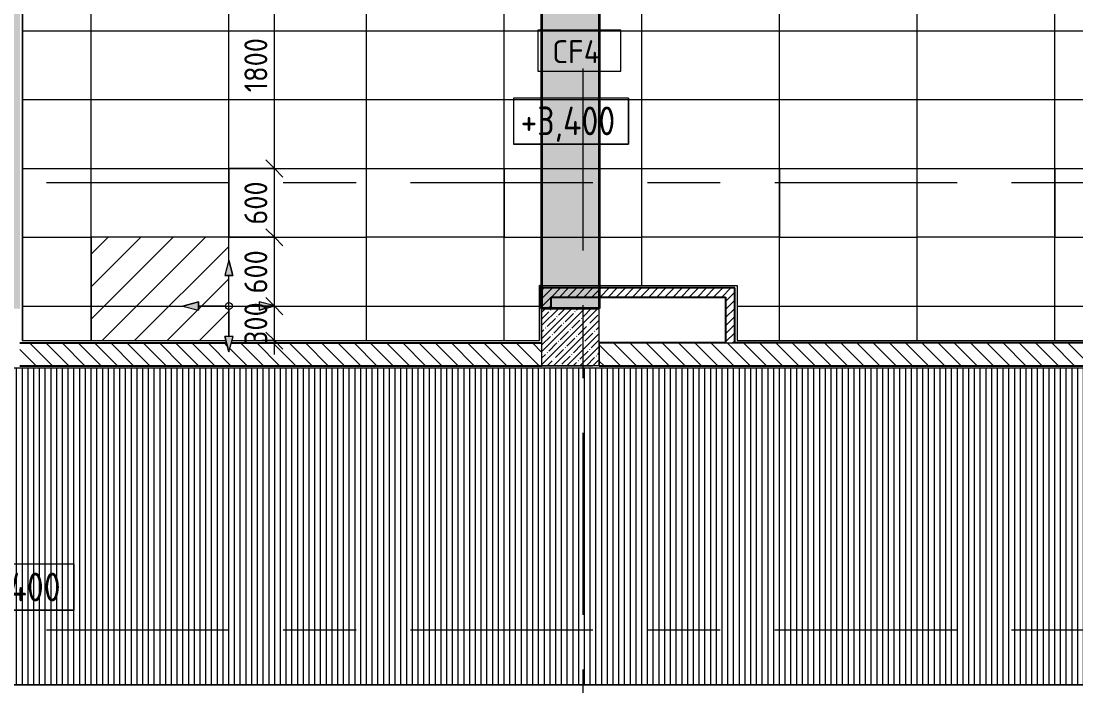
# Model space of a CAD drawing. Header units: millimetres. Extents: x 81469 to 281789, y -8553 to 29000.
# Drawn here: x 111060 to 120255, y 10610 to 16406 of the extents above; entities that cross this region are included whole.
import ezdxf

# ---------------------------------------------------------------- set-up
doc = ezdxf.new("R2010")
doc.units = ezdxf.units.MM
doc.linetypes.add('Осевая', pattern=[3175, 635, -476.25, 1587.5, -476.25])
for name, color, linetype, lineweight in [('A-ANNO-DIMS', 7, 'Continuous', 9), ('A-ANNO-DIMS-100', 7, 'Continuous', 9), ('A-CLNG', 7, 'Continuous', 9), ('A-CLNG-IDEN', 7, 'Continuous', 9), ('A-CLNG-PATT', 7, 'Continuous', 9), ('A-DETL', 7, 'Continuous', 9), ('A-DETL-GENF', 7, 'Continuous', 9), ('A-FLOR', 7, 'Continuous', 9), ('A-FLOR-1', 7, 'Continuous', 35), ('A-WALL', 7, 'Continuous', 9), ('G-ANNO-DIMS', 7, 'Continuous', 9), ('I-WALL', 7, 'Continuous', 9), ('S-COLS', 7, 'Continuous', 9), ('Оси-2', 7, 'Осевая', 9)]:
    doc.layers.add(name, color=color, linetype=linetype, lineweight=lineweight)
doc.layers.add('A-DETL-GENF-1', color=7, linetype='Continuous', lineweight=9, true_color=0x004000)
doc.layers.add('A-WALL-2', color=7, linetype='Continuous', lineweight=25, true_color=0x3c3c3c)
doc.styles.add('GOST Common', font='GOST_Common.ttf', dxfattribs={"width": 0.9, "height": 250})
doc.styles.add('GOST Common_1', font='GOST_Common.ttf', dxfattribs={"height": 200})
doc.styles.add('ISOCPEUR_1', font='isocpeur.ttf', dxfattribs={"width": 0.9, "height": 200})
doc.dimstyles.new('ISO-2_0_0_9К_Средний_округл2', dxfattribs={"dimscale": 304.8, "dimtxt": 199.196235, "dimasz": 0.492126, "dimexe": 0.393701, "dimexo": 0, "dimgap": 0, "dimtad": 1, "dimdec": 0, "dimrnd": 10, "dimzin": 0, "dimdsep": 46, "dimtxsty": 'ISOCPEUR_1', "dimblk1": 'OBLIQUE', "dimblk2": 'OBLIQUE', "dimsah": 1, "dimcen": 0.09, "dimdle": 0.393701, "dimazin": 0, "dimtfac": 1, "dimtdec": 4, "dimtix": 1, "dimtmove": 0, "dimatfit": 3, "dimfxl": 1, "dimtvp": 1, "dimtolj": 1, "dimtzin": 0, "dimarcsym": 2})
pattern_1 = [(45, (0, 0), (-57.024626, 57.024626), []), (45, (57.025, 0), (-57.024626, 57.024626), [100.806, -20.161, 3.353, -16.808])]
pattern_2 = [(45, (0, 0), (-35.35534, 35.35534), [])]
pattern_3 = [(0, (114071, 22320.96), (0, 600), []), (90, (114071, 22321), (-1200, 7e-14), [])]

# ---------------------------------------------------------------- blocks, each defined once
blk = doc.blocks.new('Начало раскладки_красным - Начало раскладки_красным-26102174-План потолков с обозначением видов отделки и геометрии 3 этажа в осях 23-33')
at = {"layer": 'A-DETL-GENF'}
for points in [[(-36.2, 264.8), (36.2, 264.8), (0, 400)], [(-264.8, -36.2), (-264.8, 36.2), (-400, 0)], [(264.8, -36.2), (400, 0), (264.8, 36.2)], [(0, -400), (36.2, -264.8), (-36.2, -264.8)]]:
    blk.add_hatch(color=256, dxfattribs=at).paths.add_polyline_path(points)
for p, q in [((0, 400), (-36.2, 264.8)), ((0, 400), (-36.2, 264.8)), ((36.2, 264.8), (0, 400)), ((0, 400), (36.2, 264.8)), ((-36.2, 264.8), (36.2, 264.8)), ((-36.2, 264.8), (36.2, 264.8)), ((0, 30), (0, 264.8)), ((-264.8, 36.2), (-400, 0)), ((-400, 0), (-264.8, 36.2)), ((-400, 0), (-264.8, -36.2)), ((-400, 0), (-264.8, -36.2)), ((-264.8, -36.2), (-264.8, 36.2)), ((-264.8, 36.2), (-264.8, -36.2)), ((-30, 0), (-264.8, 0)), ((30, 0), (264.8, 0)), ((400, 0), (264.8, 36.2)), ((264.8, 36.2), (264.8, -36.2)), ((400, 0), (264.8, 36.2)), ((264.8, 36.2), (264.8, -36.2)), ((400, 0), (264.8, -36.2)), ((0, -30), (0, -264.8)), ((264.8, -36.2), (400, 0)), ((36.2, -264.8), (-36.2, -264.8)), ((-36.2, -264.8), (0, -400)), ((0, -400), (-36.2, -264.8)), ((-36.2, -264.8), (36.2, -264.8)), ((0, -400), (36.2, -264.8)), ((0, -400), (36.2, -264.8))]:
    blk.add_line(p, q, dxfattribs=at)
blk.add_circle((0, 0), 30, dxfattribs=at)
blk = doc.blocks.new('М_потолков - Марка_ Имя типа-25382930-План потолков с обозначением видов отделки и геометрии 3 этажа в осях 23-33')
at = {"layer": 'A-CLNG-IDEN'}
for p, q in [((3.625, 1.984375), (-3.625, 1.984375)), ((-3.625, 1.984375), (-3.625, -1.59375)), ((3.625, -1.59375), (3.625, 1.984375)), ((-3.625, -1.59375), (3.625, -1.59375))]:
    blk.add_line(p, q, dxfattribs=at)
blk = doc.blocks.new('Высотные отметки - 10х4_h_-17668695-План потолков с обозначением видов отделки и геометрии 3 этажа в осях 23-33')
at = {"layer": 'G-ANNO-DIMS'}
for p, q in [((-5, 4), (-5, 0)), ((5, 4), (-5, 4)), ((5, 4), (-5, 4)), ((-5, 4), (-5, 0)), ((5, 4), (5, 0)), ((5, 0), (5, 4)), ((5, 0), (-5, 0)), ((-5, 0), (5, 0))]:
    blk.add_line(p, q, dxfattribs=at)
blk = doc.blocks.new('DIMBLOCK54-План потолков с обозначением видов отделки и геометрии 3 этажа в осях 23-33')
at = {"layer": 'A-ANNO-DIMS-100', "lineweight": 20}
for p, q in [((113267.6, 13921), (113192.6, 13996)), ((113267.6, 13921), (113342.6, 13846)), ((113267.6, 13620), (113192.6, 13695)), ((113267.6, 13620), (113342.6, 13545))]:
    blk.add_line(p, q, dxfattribs=at)
at = {"layer": 'A-ANNO-DIMS-100'}
for p, q in [((113161.6, 13921), (113387.6, 13921)), ((113267.6, 13921), (113161.6, 13921)), ((113267.6, 13500), (113267.6, 13921)), ((113161.6, 13620), (113387.6, 13620)), ((113267.6, 13620), (113161.6, 13620))]:
    blk.add_line(p, q, dxfattribs=at)
at = {"layer": 'A-ANNO-DIMS-100', "color": 0, "insert": (113006.4, 13580.9), "char_height": 200, "width": 455.087, "attachment_point": 1, "rotation": 90, "line_spacing_factor": 1.149209, "style": 'ISOCPEUR_1'}
blk.add_mtext('300', dxfattribs=at)
blk = doc.blocks.new('_Oblique')
at = {"color": 0, "linetype": 'ByBlock', "lineweight": -2}
blk.add_line((-0.5, -0.5), (0.5, 0.5), dxfattribs=at)
blk = doc.blocks.new('DIMBLOCK55-План потолков с обозначением видов отделки и геометрии 3 этажа в осях 23-33')
at = {"layer": 'A-ANNO-DIMS-100', "lineweight": 20}
for p, q in [((113267.6, 14521), (113192.6, 14596)), ((113267.6, 14521), (113342.6, 14446)), ((113267.6, 13921), (113192.6, 13996)), ((113267.6, 13921), (113342.6, 13846))]:
    blk.add_line(p, q, dxfattribs=at)
at = {"layer": 'A-ANNO-DIMS-100'}
for p, q in [((112871, 14521), (113387.6, 14521)), ((113267.6, 14521), (112871, 14521)), ((113267.6, 13921), (113267.6, 14521)), ((113161.6, 13921), (113387.6, 13921)), ((113267.6, 13921), (113161.6, 13921))]:
    blk.add_line(p, q, dxfattribs=at)
at = {"layer": 'A-ANNO-DIMS-100', "color": 0, "insert": (113006.4, 14031.4), "char_height": 200, "width": 455.087, "attachment_point": 1, "rotation": 90, "line_spacing_factor": 1.149209, "style": 'ISOCPEUR_1'}
blk.add_mtext('600', dxfattribs=at)
blk = doc.blocks.new('DIMBLOCK56-План потолков с обозначением видов отделки и геометрии 3 этажа в осях 23-33')
at = {"layer": 'A-ANNO-DIMS-100', "lineweight": 20}
for p, q in [((113267.6, 15121.1), (113192.6, 15196.1)), ((113267.6, 15121.1), (113342.6, 15046.1)), ((113267.6, 14521), (113192.6, 14596)), ((113267.6, 14521), (113342.6, 14446))]:
    blk.add_line(p, q, dxfattribs=at)
at = {"layer": 'A-ANNO-DIMS-100'}
for p, q in [((112871, 15121.1), (113387.6, 15121.1)), ((113267.6, 15121.1), (112871, 15121.1)), ((113267.6, 14521), (113267.6, 15121.1)), ((112871, 14521), (113387.6, 14521)), ((113267.6, 14521), (112871, 14521))]:
    blk.add_line(p, q, dxfattribs=at)
at = {"layer": 'A-ANNO-DIMS-100', "color": 0, "insert": (113006.4, 14631.4), "char_height": 200, "width": 455.087, "attachment_point": 1, "rotation": 90, "line_spacing_factor": 1.149209, "style": 'ISOCPEUR_1'}
blk.add_mtext('600', dxfattribs=at)
blk = doc.blocks.new('DIMBLOCK57-План потолков с обозначением видов отделки и геометрии 3 этажа в осях 23-33')
at = {"layer": 'A-ANNO-DIMS-100'}
for p, q in [((112871, 16921), (113387.6, 16921)), ((113267.6, 16921), (112871, 16921)), ((113267.6, 15121.1), (113267.6, 16921)), ((112871, 15121.1), (113387.6, 15121.1)), ((113267.6, 15121.1), (112871, 15121.1))]:
    blk.add_line(p, q, dxfattribs=at)
at = {"layer": 'A-ANNO-DIMS-100', "lineweight": 20}
for p, q in [((113267.6, 16921), (113192.6, 16996)), ((113267.6, 16921), (113342.6, 16846)), ((113267.6, 15121.1), (113192.6, 15196.1)), ((113267.6, 15121.1), (113342.6, 15046.1))]:
    blk.add_line(p, q, dxfattribs=at)
at = {"layer": 'A-ANNO-DIMS-100', "color": 0, "insert": (113006.4, 15785.5), "char_height": 200, "width": 565.411, "attachment_point": 1, "rotation": 90, "line_spacing_factor": 1.149209, "style": 'ISOCPEUR_1'}
blk.add_mtext('1800', dxfattribs=at)

msp = doc.modelspace()

# ---------------------------------------------------------------- hatches: boundary and pattern name
at = {"layer": 'A-CLNG-PATT'}
h = msp.add_hatch(dxfattribs=at)
h.set_pattern_fill('FP_24', color=256, style=0, pattern_type=2)
h.set_pattern_definition(pattern_3)
h.paths.add_polyline_path([(120909, 13621), (120909, 13921), (121189, 13921), (121189, 18579), (120909, 18579), (120909, 19121), (121209, 19121), (121209, 20879), (116100.4, 20879), (116100.4, 14101), (117301.4, 14101), (117301.4, 13621), (118938.4, 13621)])
h.paths.add_polyline_path([(115579, 13621), (115579, 14101), (115600.4, 14101), (115600.4, 20879), (111071, 20879), (111071, 13621), (112844.6, 13621), (112834.9, 13657.2), (112907.4, 13657.2), (112897.7, 13621), (113271, 13621)])
h.paths.add_polyline_path([(112606.3, 13885.6), (112471, 13921.7), (112606.2, 13958)])
h.paths.add_polyline_path([(113135.8, 13885.9), (113135.7, 13958.4), (113271, 13922.2), (113198.4, 13902.7)])
h.paths.add_polyline_path([(112834.6, 14186.7), (112871, 14321.1), (112907.1, 14186.8), (112834.9, 14186.7)])
h.paths.add_polyline_path([(118870.8, 14521), (118870.8, 15121.1), (120071, 15121.1), (120071, 14521), (118938.4, 14521)])
h.paths.add_polyline_path([(116470.8, 14521), (116470.8, 15121.1), (117671, 15121.1), (117671, 14521)])
h.paths.add_polyline_path([(114070.8, 14521), (114070.8, 15121.1), (115271, 15121.1), (115271, 14521)])
h.paths.add_polyline_path([(112834.6, 14521), (111670.8, 14521), (111670.8, 15121.1), (112871, 15121.1), (112871, 14521)])
h.paths.add_polyline_path([(120071, 16921), (118870.8, 16921), (118870.8, 17521.1), (120071, 17521.1), (120071, 17514.4)])
h.paths.add_polyline_path([(117671, 16921), (116470.8, 16921), (116470.8, 17521.1), (117671, 17521.1), (117671, 17514.4)])
h.paths.add_polyline_path([(114070.8, 16921), (114070.8, 17521.1), (115271, 17521.1), (115271, 16921)])
h.paths.add_polyline_path([(112871, 16921), (111670.8, 16921), (111670.8, 17521.1), (112871, 17521.1), (112871, 17514.4)])
h.paths.add_polyline_path([(118938.4, 19321), (118870.8, 19321), (118870.8, 19921.1), (120071, 19921.1), (120071, 19321)])
h.paths.add_polyline_path([(116470.8, 19321), (116470.8, 19921.1), (117671, 19921.1), (117671, 19321)])
h.paths.add_polyline_path([(115271, 19321), (114070.8, 19321), (114070.8, 19921.1), (115271, 19921.1), (115271, 19569.2)])
h.paths.add_polyline_path([(112871, 19321), (111670.8, 19321), (111670.8, 19921.1), (112871, 19921.1), (112871, 19569.2)])
h = msp.add_hatch(dxfattribs=at)
h.set_pattern_fill('FP_24', color=256, style=0, pattern_type=2)
h.set_pattern_definition(pattern_3)
h.paths.add_polyline_path([(116068.4, 14101), (116100.4, 14101), (116100.4, 20879), (115600.4, 20879), (115600.4, 14101)])
h = msp.add_hatch(dxfattribs=at)
h.set_pattern_fill('FP_29', color=256, style=0, pattern_type=2)
h.set_pattern_definition([(90, (100421, 23567.89), (-50, 3e-15), [])])
h.paths.add_polyline_path([(121189, 10621), (121189, 12429), (120359, 12429), (120359, 13379), (98721, 13379), (98721, 11730.7), (98755.1, 11603.8), (98721, 11603.7), (98721, 11341), (98983.8, 11341), (98983.7, 11375.4), (99112.4, 11341), (100830, 11341), (100830, 10621), (118938.4, 10621)])
at = {"layer": 'A-DETL-GENF-1'}
h = msp.add_hatch(dxfattribs=at)
h.set_pattern_fill('FP_33', color=256, style=0, pattern_type=2)
h.set_pattern_definition([(45, (0, 0), (-141.42136, 141.42136), [])])
h.paths.add_polyline_path([(112834.6, 13620), (112844.9, 13620), (112834.9, 13657.2), (112871, 13657.2), (112871, 14186.7), (112834.9, 14187.9), (112871, 14322), (112871, 14522), (111671, 14522), (111671, 13620), (112606.3, 13620)])
h.paths.add_polyline_path([(112606.3, 13885.6), (112471, 13921.7), (112606.2, 13958)])
at = {"layer": 'A-FLOR'}
h = msp.add_hatch(dxfattribs=at)
h.set_pattern_fill('FP_1', color=256, style=0, pattern_type=2)
h.set_pattern_definition(pattern_1)
h.paths.add_polyline_path([(98848.5, 11120), (100589, 11120), (100589, 11320), (99047.4, 11320), (98983.8, 11302.9), (98983.7, 11320), (98212.2, 11320), (98212.3, 11302.6), (98147.2, 11320), (97639, 11320), (97639, 11120)])
h.paths.add_polyline_path([(111050, 13900), (111050, 20900), (110550, 20900), (110550, 13900)])
h.paths.add_polyline_path([(116100.4, 13900), (116100.4, 20900), (115600.4, 20900), (115600.4, 13900), (116068.4, 13900)])
h.paths.add_polyline_path([(105550, 13900), (106050, 13900), (106050, 20900), (105550, 20900), (105550, 15459.6)])
at = {"layer": 'I-WALL'}
h = msp.add_hatch(dxfattribs=at)
h.set_pattern_fill('FP_4', color=256, style=0, pattern_type=2)
h.set_pattern_definition(pattern_2)
h.paths.add_polyline_path([(115680, 13900), (115680, 14080), (115600, 14080), (115600, 13900)])
h = msp.add_hatch(dxfattribs=at)
h.set_pattern_fill('FP_4', color=256, style=0, pattern_type=2)
h.set_pattern_definition(pattern_2)
h.paths.add_polyline_path([(117280.4, 14000), (117280.4, 14080), (115680, 14080), (115680, 14000), (117200.4, 14000)])
h = msp.add_hatch(dxfattribs=at)
h.set_pattern_fill('FP_4', color=256, style=0, pattern_type=2)
h.set_pattern_definition(pattern_2)
h.paths.add_polyline_path([(117200.4, 13600), (117280.4, 13600), (117280.4, 14000), (117200.4, 14000)])
h = msp.add_hatch(dxfattribs=at)
h.set_pattern_fill('FP_3', color=256, style=0, pattern_type=2)
h.set_pattern_definition([(135, (0, 0), (-70.71068, -70.71068), [])])
h.paths.add_polyline_path([(115600, 13400), (115600, 13600), (112892.1, 13600), (112871.2, 13522), (112850.3, 13600), (111050, 13600), (111050, 13400), (113198.4, 13400)])
h.paths.add_polyline_path([(120460, 13400), (120930, 13400), (120930, 13600), (116100, 13600), (116100, 13400), (120380, 13400)])
h.paths.add_polyline_path([(110550, 13400), (110550, 13600), (105042.5, 13600), (105021.4, 13521), (105000.1, 13600), (101100, 13600), (101100, 13400), (110328.4, 13400)])
at = {"layer": 'S-COLS'}
h = msp.add_hatch(dxfattribs=at)
h.set_pattern_fill('FP_1', color=256, style=0, pattern_type=2)
h.set_pattern_definition(pattern_1)
h.paths.add_polyline_path([(115600, 13400), (116100, 13400), (116100, 13900), (115600, 13900), (115600, 13404.9)])

# ---------------------------------------------------------------- linework, layer by layer
at = {"layer": 'A-CLNG'}
for p, q in [((111670.8, 14521), (111670.8, 15121.1)), ((111670.8, 15121.1), (112871, 15121.1)), ((112871, 15121.1), (112871, 14522)), ((114070.8, 14521), (114070.8, 15121.1)), ((114070.8, 15121.1), (115271, 15121.1)), ((115271, 15121.1), (115271, 14521)), ((116470.8, 14521), (116470.8, 15121.1)), ((116470.8, 15121.1), (117671, 15121.1)), ((117671, 15121.1), (117671, 14521)), ((118870.8, 14521), (118870.8, 15121.1)), ((118870.8, 15121.1), (120071, 15121.1)), ((120071, 15121.1), (120071, 14521)), ((112871, 14521), (111671, 14521)), ((115271, 14521), (114070.8, 14521)), ((117671, 14521), (116470.8, 14521)), ((120071, 14521), (118870.8, 14521)), ((117301.4, 14101), (117301.4, 13621)), ((112897.7, 13621), (115579, 13621)), ((120359, 13379), (98721, 13379)), ((100830, 10621), (121189, 10621))]:
    msp.add_line(p, q, dxfattribs=at)
at = {"layer": 'A-DETL'}
for p, q in [((112871, 14522), (111671, 14522)), ((111671, 14522), (111671, 13620)), ((112871, 14321.1), (112871, 14522)), ((112871, 13657.2), (112871, 14186.7)), ((111671, 13620), (112844.9, 13620))]:
    msp.add_line(p, q, dxfattribs=at)
at = {"layer": 'A-FLOR-1'}
for p, q in [((115600.4, 13900), (115600.4, 20900)), ((116100.4, 13900), (116100.4, 20900)), ((116100.4, 13900), (115600.4, 13900))]:
    msp.add_line(p, q, dxfattribs=at)
at = {"layer": 'A-WALL'}
for p, q in [((115600, 13400), (115600, 13600)), ((116100, 13600), (116100, 13400)), ((117200.4, 13600), (117280.4, 13600))]:
    msp.add_line(p, q, dxfattribs=at)
at = {"layer": 'A-WALL-2'}
for p, q in [((115600, 14080), (115600, 13900)), ((117280.4, 14080), (115600, 14080)), ((117280.4, 13600), (117280.4, 14080)), ((115680, 13900), (115680, 14000)), ((115680, 14000), (117200.4, 14000)), ((117200.4, 14000), (117200.4, 13600)), ((115680, 13900), (115600, 13900)), ((111050, 13600), (112850.3, 13600)), ((112892.1, 13600), (115600, 13600)), ((117200.4, 13600), (116100, 13600)), ((120930, 13600), (117280.4, 13600)), ((111050, 13400), (115600, 13400)), ((116100, 13400), (120380, 13400))]:
    msp.add_line(p, q, dxfattribs=at)
at = {"layer": 'I-WALL'}
for p, q in [((111070, 21130), (111070, 13620)), ((111071, 21129), (111071, 13621)), ((115579, 13621), (115579, 14101)), ((115579, 14101), (117301.4, 14101)), ((115580, 14101), (115580, 13620)), ((115600, 14100), (115580, 14100)), ((115600.4, 14100), (117301.4, 14100)), ((117300.4, 14100), (117300.4, 13620)), ((111070, 13620), (112844.9, 13620)), ((111071, 13621), (112844.6, 13621)), ((112897.4, 13620), (115580, 13620)), ((115579, 13621), (115580, 13621)), ((117300.4, 13620), (120910, 13620)), ((117301.4, 13621), (120909, 13621)), ((117301.4, 13621), (117301.4, 13620)), ((120360, 13380), (98721, 13380)), ((100829, 10620), (121210, 10620))]:
    msp.add_line(p, q, dxfattribs=at)
at = {"layer": 'S-COLS'}
for p, q in [((115600, 13600), (115600, 13900)), ((115600, 13900), (116100, 13900)), ((116100, 13600), (116100, 13900)), ((115600, 13400), (115600, 13600)), ((116100, 13400), (116100, 13600)), ((116100, 13400), (115600, 13400))]:
    msp.add_line(p, q, dxfattribs=at)
at = {"layer": 'Оси-2'}
for p, q in [((115960, 593.7), (115960, 19415.1)), ((84769.4, 15000), (121980, 15000)), ((84769.4, 13400), (121980, 13400)), ((84769.4, 11100), (122580, 11100))]:
    msp.add_line(p, q, dxfattribs=at)

# ---------------------------------------------------------------- block references
at = {"layer": 'A-CLNG-IDEN', "xscale": 99.99999999999993, "yscale": 99.99999999999993, "zscale": 99.99999999999993}
msp.add_blockref('М_потолков - Марка_ Имя типа-25382930-План потолков с обозначением видов отделки и геометрии 3 этажа в осях 23-33', (115926.4, 16129.5), dxfattribs=at)
at = {"layer": 'A-DETL-GENF', "rotation": 270.0335966872863}
msp.add_blockref('Начало раскладки_красным - Начало раскладки_красным-26102174-План потолков с обозначением видов отделки и геометрии 3 этажа в осях 23-33', (112871, 13922), dxfattribs=at)
at = {"layer": 'G-ANNO-DIMS', "xscale": 99.99999999999993, "yscale": 99.99999999999993, "zscale": 99.99999999999993}
for p in [(115853.4, 15334.2), (111018.8, 11270.3)]:
    msp.add_blockref('Высотные отметки - 10х4_h_-17668695-План потолков с обозначением видов отделки и геометрии 3 этажа в осях 23-33', p, dxfattribs=at)

# ---------------------------------------------------------------- texts
at = {"layer": 'A-CLNG-IDEN', "insert": (115690.6, 16239.3), "char_height": 200, "width": 553.164, "attachment_point": 1, "style": 'GOST Common_1'}
msp.add_mtext('CF4', dxfattribs=at)
at = {"layer": 'G-ANNO-DIMS', "char_height": 250, "width": 1055.976, "attachment_point": 1, "line_spacing_factor": 1.022761, "style": 'GOST Common'}
for insert in [(115413.4, 15660.9), (110578.8, 11597)]:
    msp.add_mtext('+3,400', dxfattribs=dict(at, insert=insert))

# ---------------------------------------------------------------- dimensions: what is measured, and where the dimension line sits
at = {"layer": 'A-ANNO-DIMS'}
for base, p1, p2, override, picture, middle in [((113267.6, 16921), (112871, 15121.1), (112871, 16921), {"dimpost": '<>', "dimfxl": 1799.946085}, 'DIMBLOCK57-План потолков с обозначением видов отделки и геометрии 3 этажа в осях 23-33', (113167.6, 16021.1)), ((113267.6, 15121.1), (112871, 14521), (112871, 15121.1), {"dimpost": '<>', "dimfxl": 600.053915}, 'DIMBLOCK56-План потолков с обозначением видов отделки и геометрии 3 этажа в осях 23-33', (113167.6, 14821.1)), ((113267.6, 14521), (113161.6, 13921), (112871, 14521), {"dimpost": '<>', "dimfxl": 666.716107}, 'DIMBLOCK55-План потолков с обозначением видов отделки и геометрии 3 этажа в осях 23-33', (113167.6, 14221)), ((113267.6, 13921), (113161.6, 13620), (113161.6, 13921), {"dimpost": '<>', "dimfxl": 300.964136}, 'DIMBLOCK54-План потолков с обозначением видов отделки и геометрии 3 этажа в осях 23-33', (113167.6, 13770.5))]:
    dim = msp.add_linear_dim(base=base, p1=p1, p2=p2, angle=90, dimstyle='ISO-2_0_0_9К_Средний_округл2', override=override, dxfattribs=at)
    dim.commit()
    dim.dimension.update_dxf_attribs({"geometry": picture, "text_midpoint": middle})

doc.saveas('drawing.dxf')
